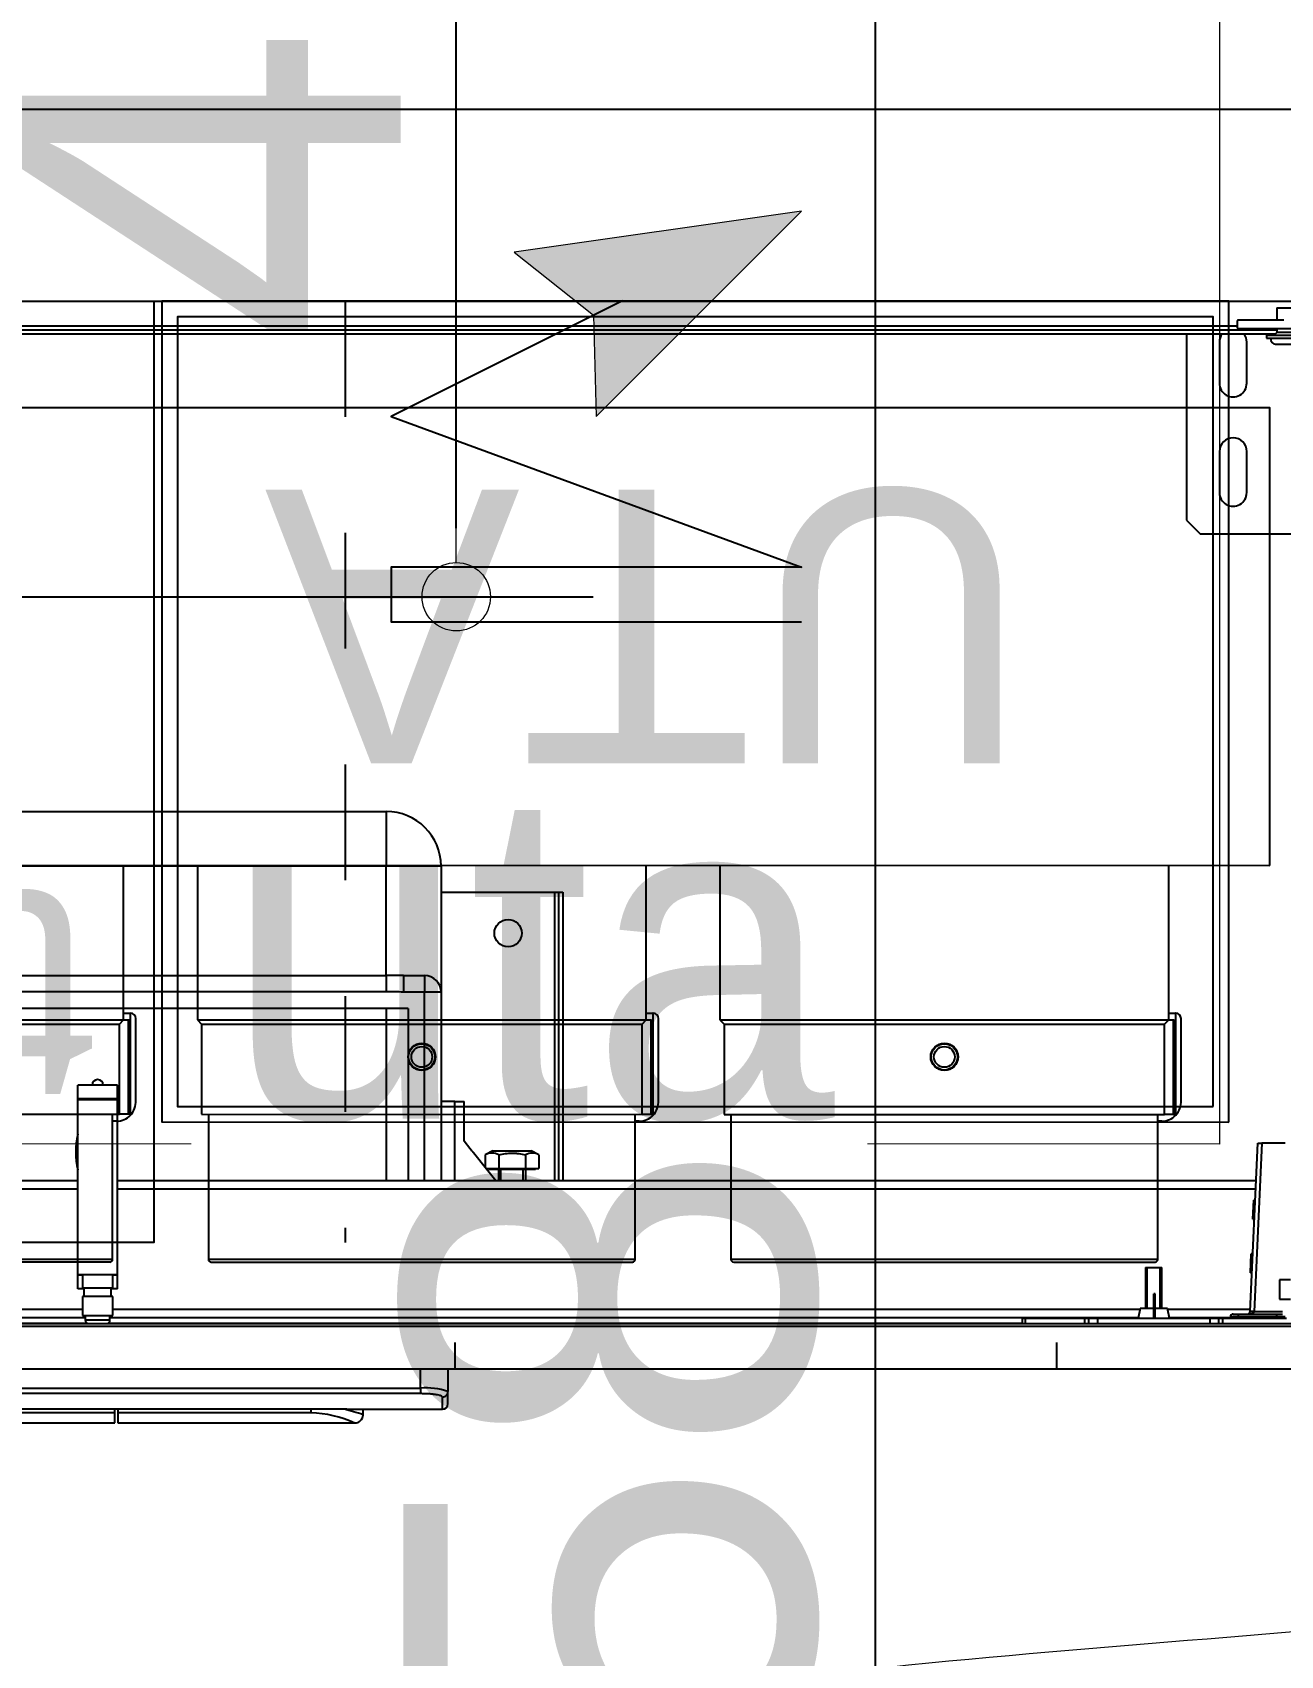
# Model space of a CAD drawing. Header units: millimetres. Extents: x 454430 to 532383, y -370512 to -310890.
# Drawn here: x 491511 to 491967, y -342998 to -342405 of the extents above; entities that cross this region are included whole.
import ezdxf
from ezdxf import colors
from ezdxf.entities.mleader import LeaderData, LeaderLine
from ezdxf.math import Vec2, Vec3

# ---------------------------------------------------------------- set-up
doc = ezdxf.new("R2010")
doc.units = ezdxf.units.MM
for name, pattern in [('prlm_ef', [0.165, 0.1, -0.065]), ('prlm_gaz', [36, 24, -3, 0, -3, 0, -3, 0, -3]), ('prlm_vmc', [0.282222, 0.141111, -0.141111])]:
    doc.linetypes.add(name, pattern=pattern)
for name, color, linetype, lineweight in [('_GAZELEC-BOITE INCORPO', 36, 'Continuous', 18), ('_GAZELEC-RESERVATION', 1, 'Continuous', 18), ('_GAZELEC-RESERVATION 2', 132, 'Continuous', 18)]:
    doc.layers.add(name, color=color, linetype=linetype, lineweight=lineweight)
for name, color, linetype in [('_GAZELEC-EAU CHAUDE', 1, 'Continuous'), ('prlm-CHAUFF', 30, 'Continuous'), ('prlm-EAU-EF', 161, 'Continuous'), ('prlm-ELEC-CFO', 201, 'Continuous'), ('prlm-GAZ', 20, 'Continuous'), ('prlm-GT', 242, 'Continuous'), ('prlm-MOD', 64, 'Continuous')]:
    doc.layers.add(name, color=color, linetype=linetype)
doc.layers.add('prlm-xpoly', color=7, linetype='Continuous', plot=False)
doc.styles.add('Arial', font='arial.ttf')
doc.styles.add('prlm-chauff', font='trebucbi.ttf', dxfattribs={"height": 18})
doc.styles.add('prlm-elec-cfo', font='comic.ttf', dxfattribs={"height": 12})
doc.styles.get("Standard").update_dxf_attribs({"font": 'arial.ttf'})
doc.dimstyles.new('200', dxfattribs={"dimtxt": 150, "dimasz": 25, "dimexe": 50, "dimexo": 50, "dimgap": 20, "dimtad": 1, "dimdec": 0, "dimlfac": 0.1, "dimdsep": 46, "dimtxsty": 'Arial', "dimblk1": 'DOTBLANK', "dimblk2": 'DOTBLANK', "dimsah": 1, "dimcen": 25, "dimclrd": 5, "dimclre": 5, "dimadec": 0, "dimazin": 0, "dimtfac": 1, "dimtdec": 0, "dimtmove": 0, "dimatfit": 3, "dimldrblk": 'DOTBLANK', "dimfxl": 50, "dimtolj": 1, "dimtzin": 0, "dimarcsym": 0})

# ---------------------------------------------------------------- blocks, each defined once
blk = doc.blocks.new('xi.uta')
at = {"layer": 'prlm-ELEC-CFO', "lineweight": 5}
blk.add_hatch(color=0, dxfattribs=at).paths.add_polyline_path([(-3, 6), (-0.103, 3.699), (0, 0), (7.5, 7.5)])
at = {"layer": 'prlm-ELEC-CFO', "color": 0, "lineweight": 5, "flags": 128}
blk.add_lwpolyline([(-3, 6), (-0.103, 3.699), (0, 0), (7.5, 7.5)], close=True, dxfattribs=at)
at = {"layer": 'prlm-ELEC-CFO', "color": 0}
blk.add_lwpolyline([(0.955, 4.227), (-7.5, 0), (7.5, -5.5), (-7.5, -5.5), (-7.5, -7.5), (7.5, -7.5)], dxfattribs=at)
blk = doc.blocks.new('C 90.MTI900_Alu_390')
at = {"layer": 'prlm-MOD', "color": 1, "linetype": 'Continuous'}
for p, q in [((-4.225, 0), (4.225, 0)), ((4.105, -0.025), (4.165, -0.025)), ((4.105, -0.025), (4.105, -0.07)), ((-4.105, -0.105), (4.105, -0.105)), ((-3.96, -0.09), (3.96, -0.09)), ((3.96, -0.073), (3.96, -0.097)), ((4.13, -0.07), (3.963, -0.07)), ((3.963, -0.1), (4.229, -0.1)), ((4.105, -0.115), (4.095, -0.125)), ((4.105, -0.1), (4.105, -0.115)), ((4.165, -0.115), (4.105, -0.115)), ((-4.1, -0.12), (4.1, -0.12)), ((3.775, -0.12), (3.775, -0.8)), ((3.895, -0.15), (3.895, -0.3)), ((3.995, -0.3), (3.995, -0.15)), ((4.067, -0.12), (4.067, -0.125)), ((4.067, -0.125), (4.203, -0.125)), ((4.067, -0.125), (4.067, -0.135)), ((4.067, -0.135), (4.203, -0.135)), ((4.1025, -0.158), (4.1675, -0.158)), ((3.895, -0.55), (3.895, -0.7)), ((3.995, -0.7), (3.995, -0.55)), ((3.775, -0.8), (3.825, -0.85)), ((3.825, -0.85), (4.305, -0.85)), ((-0.85, -1.865), (0.85, -1.865)), ((0.85, -1.865), (0.85, -2.065)), ((0.85, -2.065), (-0.85, -2.065)), ((0.85, -2.465), (0.85, -2.065)), ((1.05, -2.065), (0.85, -2.065)), ((1.05, -2.065), (1.05, -2.525)), ((1.05, -2.16), (1.465, -2.16)), ((1.465, -2.16), (1.48, -2.16)), ((1.465, -2.16), (1.465, -3.215)), ((1.48, -2.16), (1.48, -3.215)), ((1.48, -2.16), (1.495, -2.16)), ((1.495, -2.16), (1.495, -3.215)), ((-0.85, -2.465), (0.85, -2.465)), ((0.9124, -2.465), (0.85, -2.465)), ((0.85, -2.465), (0.85, -2.5242)), ((0.9124, -2.465), (0.99, -2.465)), ((0.9124, -2.465), (0.9124, -2.525)), ((0.99, -2.465), (0.99, -2.525)), ((0.85, -2.5242), (-0.85, -2.5242)), ((0.99, -2.525), (0.9124, -2.525)), ((0.99, -3.215), (0.99, -2.525)), ((1.05, -2.525), (0.99, -2.525)), ((1.05, -2.525), (1.05, -3.215)), ((0.93, -2.585), (-0.93, -2.585)), ((0.85, -2.585), (0.85, -3.215)), ((0.93, -2.585), (0.93, -3.215)), ((-0.2775, -2.915), (-0.2775, -2.865)), ((-0.1325, -2.865), (-0.2775, -2.865)), ((-0.1325, -2.915), (-0.1325, -2.865)), ((-0.1325, -2.915), (-0.2775, -2.915)), ((-0.2775, -2.9175), (-0.2775, -2.915)), ((-0.2775, -2.9175), (-0.1325, -2.9175)), ((-0.2775, -3.5575), (-0.2775, -2.9175)), ((-0.1325, -2.9175), (-0.1325, -2.915)), ((-0.1325, -3.5575), (-0.1325, -2.9175)), ((1.1, -2.925), (1.05, -2.925)), ((1.1, -3.215), (1.1, -2.925)), ((1.1, -2.925), (1.1342, -2.925)), ((1.1342, -3.0705), (1.1342, -2.925)), ((1.2504, -3.215), (1.1342, -3.0705)), ((4.0071, -3.6913), (4.035, -3.077)), ((4.05, -3.077), (4.0221, -3.692)), ((4.035, -3.077), (4.05, -3.077)), ((4.1351, -3.077), (4.05, -3.077)), ((1.24, -3.106), (1.2119, -3.1204)), ((1.2119, -3.1204), (1.2119, -3.1671)), ((1.24, -3.106), (1.38, -3.106)), ((1.2609, -3.1204), (1.2609, -3.17)), ((1.3591, -3.1204), (1.3591, -3.17)), ((1.4081, -3.1204), (1.38, -3.106)), ((1.4081, -3.1204), (1.4081, -3.17)), ((1.2142, -3.17), (1.2364, -3.17)), ((1.225, -3.17), (1.225, -3.172)), ((1.225, -3.172), (1.395, -3.172)), ((1.2364, -3.17), (1.2609, -3.17)), ((1.26, -3.172), (1.26, -3.215)), ((1.2609, -3.17), (1.31, -3.17)), ((1.2692, -3.215), (1.2692, -3.172)), ((1.31, -3.17), (1.3591, -3.17)), ((1.3508, -3.215), (1.3508, -3.172)), ((1.3591, -3.17), (1.3836, -3.17)), ((1.36, -3.215), (1.36, -3.172)), ((1.3836, -3.17), (1.4081, -3.17)), ((1.395, -3.172), (1.395, -3.17)), ((-0.2775, -3.215), (-4.0287, -3.215)), ((-0.2775, -3.245), (-4.0274, -3.245)), ((4.0287, -3.215), (-0.1325, -3.215)), ((4.0274, -3.245), (-0.1325, -3.245)), ((4.0173, -3.3556), (4.0205, -3.2854)), ((4.0255, -3.2857), (4.0205, -3.2854)), ((4.0173, -3.3556), (4.0223, -3.3558)), ((4.0084, -3.5518), (4.0116, -3.4816)), ((4.0166, -3.4819), (4.0116, -3.4816)), ((-0.2775, -3.5575), (-0.1325, -3.5575)), ((-0.2775, -3.56), (-0.2775, -3.5575)), ((-0.26, -3.5575), (-0.26, -3.6075)), ((-0.15, -3.6075), (-0.15, -3.5575)), ((-0.1325, -3.56), (-0.1325, -3.5575)), ((3.625, -3.532), (3.685, -3.532)), ((3.625, -3.532), (3.625, -3.682)), ((3.6311, -3.682), (3.6311, -3.532)), ((3.6789, -3.682), (3.6789, -3.532)), ((3.685, -3.682), (3.685, -3.532)), ((4.0084, -3.5518), (4.0134, -3.552)), ((-0.2775, -3.61), (-0.2775, -3.56)), ((-0.26, -3.56), (-0.2775, -3.56)), ((-0.255, -3.61), (-0.2775, -3.61)), ((-0.15, -3.6075), (-0.26, -3.6075)), ((-0.255, -3.6075), (-0.255, -3.6375)), ((-0.155, -3.6375), (-0.155, -3.6075)), ((-0.1325, -3.61), (-0.155, -3.61)), ((-0.1325, -3.56), (-0.15, -3.56)), ((-0.1325, -3.61), (-0.1325, -3.56)), ((4.115, -3.577), (4.115, -3.647)), ((4.155, -3.577), (4.115, -3.577)), ((-0.15, -3.6375), (-0.26, -3.6375)), ((-0.26, -3.6375), (-0.26, -3.7075)), ((-0.15, -3.7075), (-0.15, -3.6375)), ((3.655, -3.6411), (3.655, -3.6275)), ((3.66, -3.6275), (3.655, -3.6275)), ((3.655, -3.717), (3.655, -3.6411)), ((3.66, -3.6411), (3.655, -3.6411)), ((3.66, -3.6411), (3.66, -3.6275)), ((3.66, -3.717), (3.66, -3.6411)), ((4.115, -3.647), (4.155, -3.647)), ((-0.26, -3.685), (-3.6034, -3.685)), ((-3.5974, -3.715), (-0.25, -3.715)), ((-3.175, -3.735), (-0.2433, -3.735)), ((-0.26, -3.7075), (-0.15, -3.7075)), ((-0.25, -3.7075), (-0.25, -3.7225)), ((-0.25, -3.7225), (-0.16, -3.7225)), ((-0.1667, -3.735), (3.175, -3.735)), ((-0.16, -3.7225), (-0.16, -3.7075)), ((-0.16, -3.715), (3.5984, -3.715)), ((3.6044, -3.685), (-0.15, -3.685)), ((3.175, -3.717), (3.185, -3.717)), ((3.175, -3.737), (3.175, -3.717)), ((3.185, -3.717), (3.4033, -3.717)), ((3.185, -3.717), (3.185, -3.737)), ((3.4033, -3.737), (3.4033, -3.717)), ((3.4033, -3.717), (3.4168, -3.717)), ((3.4168, -3.717), (3.45, -3.717)), ((3.4168, -3.717), (3.4168, -3.737)), ((3.45, -3.717), (3.86, -3.717)), ((3.45, -3.717), (3.45, -3.737)), ((3.605, -3.682), (3.598, -3.717)), ((3.655, -3.682), (3.605, -3.682)), ((3.705, -3.682), (3.66, -3.682)), ((3.712, -3.717), (3.705, -3.682)), ((4.0074, -3.685), (3.7056, -3.685)), ((3.7116, -3.715), (3.935, -3.715)), ((3.86, -3.717), (3.8932, -3.717)), ((3.86, -3.717), (3.86, -3.737)), ((3.8932, -3.717), (3.9067, -3.717)), ((3.8932, -3.737), (3.8932, -3.717)), ((3.9067, -3.717), (4.14, -3.717)), ((3.9067, -3.717), (3.9067, -3.737)), ((3.935, -3.717), (3.935, -3.712)), ((3.965, -3.712), (3.935, -3.712)), ((3.945, -3.702), (3.965, -3.702)), ((3.965, -3.702), (4.105, -3.702)), ((3.965, -3.712), (3.965, -3.702)), ((3.965, -3.712), (3.965, -3.717)), ((4.105, -3.712), (3.965, -3.712)), ((4.007, -3.6925), (4.0071, -3.6913)), ((4.0071, -3.6913), (4.0221, -3.692)), ((4.0221, -3.692), (4.022, -3.6925)), ((4.0221, -3.692), (4.125, -3.692)), ((4.105, -3.702), (4.125, -3.702)), ((4.105, -3.712), (4.105, -3.702)), ((4.105, -3.717), (4.105, -3.712)), ((4.135, -3.712), (4.105, -3.712)), ((-4.375, -3.737), (4.375, -3.737)), ((4.375, -3.747), (-4.375, -3.747)), ((-4.375, -3.902), (4.375, -3.902)), ((0.975, -3.973), (0.975, -3.902)), ((1.075, -3.902), (1.075, -3.9853)), ((-0.975, -3.973), (0.975, -3.973)), ((0.975, -3.973), (0.975, -3.9928)), ((0.975, -3.9928), (-0.975, -3.9928)), ((1.055, -4.05), (1.055, -4.0051)), ((1.075, -4.03), (1.075, -3.9853)), ((0.576, -4.0497), (-0.576, -4.0497)), ((-0.1416, -4.0634), (-0.574, -4.0634)), ((-0.1416, -4.0634), (-0.1416, -4.0497)), ((-0.1416, -4.1), (-0.1416, -4.0634)), ((-0.1307, -4.0497), (-0.1307, -4.0634)), ((0.574, -4.0634), (-0.1307, -4.0634)), ((-0.1307, -4.0634), (-0.1307, -4.1)), ((0.574, -4.0497), (0.574, -4.0634)), ((0.7037, -4.05), (1.055, -4.05)), ((0.765, -4.07), (0.765, -4.05)), ((-0.735, -4.1), (-0.1416, -4.1)), ((-0.1307, -4.1), (0.735, -4.1)), ((0.735, -4.1), (0.735, -4.1))]:
    blk.add_line(p, q, dxfattribs=at)
at = {"layer": 'prlm-MOD', "color": 1, "ltscale": 50}
for points in [[(1.1, -3.8058), (1.1, -3.902)], [(3.3, -3.8058), (3.3, -3.902)]]:
    blk.add_lwpolyline(points, dxfattribs=at)
at = {"layer": 'prlm-MOD', "color": 1, "linetype": 'Continuous'}
blk.add_circle((1.295, -2.31), 0.05, dxfattribs=at)
for centre, radius, start, end in [((3.963, -0.073), 0.003, 90, 180), ((3.963, -0.097), 0.003, 180, 270), ((3.945, -0.15), 0.05, 143.1301, 180), ((3.945, -0.15), 0.05, 0, 36.8699), ((4.1025, -0.138), 0.02, 171.37307, 270), ((4.1025, -0.133), 0.02, 185.73917, 187.18076), ((3.945, -0.3), 0.05, 180, 0), ((3.945, -0.55), 0.05, 0, 180), ((3.945, -0.7), 0.05, 180, 0), ((0.85, -2.065), 0.2, 0, 90), ((0.99, -2.525), 0.06, 0, 90), ((-0.205, -2.865), 0.02, 0, 180), ((0, -3.11), 0.285, 166.82645, 193.17355), ((1.2364, -3.1624), 0.0487, 59.74223, 120.25777), ((1.3836, -3.1624), 0.0487, 59.74223, 120.25777), ((-0.235, -3.7225), 0.015, 180, 255.16489), ((-0.175, -3.7225), 0.015, 284.83511, 0), ((3.945, -3.712), 0.01, 90, 180), ((3.997, -3.692), 0.01, 270, 357.39744), ((0.9987, -4.1937), 0.2219, 69.89148, 96.1295), ((1.055, -4.03), 0.02, 270, 0), ((0.5685, -4.4598), 0.3964, 65.16337, 89.20304), ((0.5693, -4.6145), 0.5786, 70.22595, 77.40425), ((0.735, -4.07), 0.03, 270, 0)]:
    blk.add_arc(centre, radius, start, end, dxfattribs=at)
for centre, major_axis, ratio, start_param, end_param in [((3.997, -3.692), (-0.025, 0), 0.4, 1.570796, 3.096169), ((4.022, -3.6931), (-0.015, 0.0007), 0.045361, -1.568734, 0), ((1.055, -3.9853), (-0.02, 0), 0.989815, 1.570796, 3.141593)]:
    blk.add_ellipse(centre, major_axis=major_axis, ratio=ratio, start_param=start_param, end_param=end_param, dxfattribs=at)
for points, knots in [([(0.9124, -2.525), (0.902, -2.525), (0.8916, -2.5247), (0.8708, -2.5243), (0.8604, -2.5242), (0.85, -2.5242)], [0, 0, 0, 0, 0.5, 0.5, 1, 1, 1, 1]), ([(1.2609, -3.1204), (1.269, -3.1183), (1.2772, -3.1166), (1.2935, -3.1143), (1.3017, -3.1137), (1.3141, -3.1137), (1.3182, -3.1138), (1.3265, -3.1144), (1.3306, -3.1149), (1.343, -3.1166), (1.3511, -3.1183), (1.3591, -3.1204)], [0, 0, 0, 0, 0.25, 0.25, 0.5, 0.5, 0.625, 0.625, 0.75, 0.75, 1, 1, 1, 1]), ([(1.055, -4.0051), (1.055, -4.0043), (1.0545, -4.0036), (1.053, -4.0024), (1.0523, -4.002), (1.0508, -4.0013), (1.0491, -4.0006), (1.0469, -3.9998), (1.0444, -3.9991), (1.0431, -3.9988), (1.0387, -3.9978), (1.0354, -3.9971), (1.0299, -3.9963), (1.028, -3.996), (1.0239, -3.9955), (1.0218, -3.9952), (1.0153, -3.9945), (1.0107, -3.9941), (1.0034, -3.9936), (1.0009, -3.9935), (0.9958, -3.9932), (0.9933, -3.9931), (0.9856, -3.9929), (0.9803, -3.9928), (0.975, -3.9928)], [0, 0, 0, 0, 0.125, 0.125, 0.1875, 0.1875, 0.25, 0.3125, 0.3125, 0.375, 0.375, 0.5, 0.5, 0.5625, 0.5625, 0.625, 0.625, 0.75, 0.75, 0.8125, 0.8125, 0.875, 0.875, 1, 1, 1, 1]), ([(0.7055, -4.05), (0.6995, -4.05), (0.6933, -4.05), (0.6813, -4.05), (0.6756, -4.0499), (0.6642, -4.0499), (0.6524, -4.0499), (0.6402, -4.0498), (0.6278, -4.0498), (0.6214, -4.0498), (0.6021, -4.0497), (0.5891, -4.0497), (0.576, -4.0497)], [0.5494968, 0.5494968, 0.5494968, 0.5494968, 0.625, 0.625, 0.6875, 0.6875, 0.75, 0.8125, 0.8125, 0.875, 0.875, 1, 1, 1, 1])]:
    blk.add_open_spline(points, degree=3, knots=knots, dxfattribs=at)
blk = doc.blocks.new('xi.uta-yzen-g')
at = {"layer": 'prlm-CHAUFF', "ltscale": 50}
for p, q in [((-36.4, 35.02), (-20.8, 35.02)), ((-36.4, 35.02), (-36.4, 29.72)), ((-20.9, 35.12), (-36.3, 35.12)), ((-20.8, 29.72), (-20.8, 35.02)), ((-17.3, 35.02), (-1.7, 35.02)), ((-17.3, 35.02), (-17.3, 29.72)), ((-1.8, 35.12), (-17.2, 35.12)), ((-1.7, 29.72), (-1.7, 35.02)), ((1.8, 35.02), (17.4, 35.02)), ((1.8, 35.02), (1.8, 29.72)), ((1.9, 35.12), (17.3, 35.12)), ((-37.056, 29.72), (-36.65, 29.72)), ((-37.056, 29.72), (-37.056, 26.02)), ((-37, 29.72), (-37, 26.27)), ((-36.98, 29.72), (-36.98, 26.27)), ((-20.55, 29.72), (-36.65, 29.72)), ((-36.65, 29.72), (-36.65, 26.42)), ((-36.55, 29.97), (-36.4, 29.97)), ((-20.55, 26.42), (-20.55, 29.72)), ((-17.956, 29.72), (-17.55, 29.72)), ((-17.956, 29.72), (-17.956, 26.02)), ((-17.9, 29.72), (-17.9, 26.27)), ((-17.88, 29.72), (-17.88, 26.27)), ((-1.45, 29.72), (-17.55, 29.72)), ((-17.55, 29.72), (-17.55, 26.42)), ((-17.45, 29.97), (-17.3, 29.97)), ((-1.45, 26.42), (-1.45, 29.72)), ((1.144, 29.72), (1.55, 29.72)), ((1.144, 29.72), (1.144, 26.02)), ((1.2, 29.72), (1.2, 26.27)), ((1.22, 29.72), (1.22, 26.27)), ((17.65, 29.72), (1.55, 29.72)), ((1.55, 29.72), (1.55, 26.42)), ((1.65, 29.97), (1.8, 29.97)), ((-37.25, 29.216), (-37.25, 26.22)), ((-18.15, 29.216), (-18.15, 26.22)), ((0.95, 29.216), (0.95, 26.22)), ((-37, 28.42), (-36.98, 28.42)), ((-36.98, 28.07), (-37, 28.07)), ((-17.9, 28.42), (-17.88, 28.42)), ((-17.88, 28.07), (-17.9, 28.07)), ((1.2, 28.42), (1.22, 28.42)), ((1.22, 28.07), (1.2, 28.07)), ((-37, 27.693), (-36.98, 27.693)), ((-36.98, 27.343), (-37, 27.343)), ((-37, 27.293), (-36.98, 27.293)), ((-17.9, 27.693), (-17.88, 27.693)), ((-17.88, 27.343), (-17.9, 27.343)), ((-17.9, 27.293), (-17.88, 27.293)), ((1.2, 27.693), (1.22, 27.693)), ((1.22, 27.343), (1.2, 27.343)), ((1.2, 27.293), (1.22, 27.293)), ((-36.98, 27.193), (-37, 27.193)), ((-17.88, 27.193), (-17.9, 27.193)), ((1.22, 27.193), (1.2, 27.193)), ((-36.98, 26.27), (-37, 26.27)), ((-36.8, 26.27), (-36.98, 26.27)), ((-36.65, 26.42), (-36.8, 26.27)), ((-20.4, 26.27), (-36.8, 26.27)), ((-36.8, 26.27), (-36.8, 20.62)), ((-20.55, 26.42), (-36.65, 26.42)), ((-20.4, 26.27), (-20.55, 26.42)), ((-20.4, 20.62), (-20.4, 26.27)), ((-17.88, 26.27), (-17.9, 26.27)), ((-17.7, 26.27), (-17.88, 26.27)), ((-17.55, 26.42), (-17.7, 26.27)), ((-1.3, 26.27), (-17.7, 26.27)), ((-17.7, 26.27), (-17.7, 20.62)), ((-1.45, 26.42), (-17.55, 26.42)), ((-1.3, 26.27), (-1.45, 26.42)), ((-1.3, 20.62), (-1.3, 26.27)), ((1.22, 26.27), (1.2, 26.27)), ((1.4, 26.27), (1.22, 26.27)), ((1.55, 26.42), (1.4, 26.27)), ((17.8, 26.27), (1.4, 26.27)), ((1.4, 26.27), (1.4, 20.62)), ((17.65, 26.42), (1.55, 26.42)), ((-36.8, 26.02), (-37.05, 26.02)), ((-17.7, 26.02), (-17.95, 26.02)), ((1.4, 26.02), (1.15, 26.02))]:
    blk.add_line(p, q, dxfattribs=at)
for points in [[(-39, 30), (-39, 0), (0, 0), (0, 30)], [(-38.429, 29.429), (-38.429, 0.571), (-0.571, 0.571), (-0.571, 29.429)], [(-40.5, 20.62), (-40.5, 3.9), (40.5, 3.9), (40.5, 20.62)]]:
    blk.add_lwpolyline(points, close=True, dxfattribs=at)
for centre, radius in [((-28.6, 27.62), 0.5), ((-28.6, 27.62), 0.48), ((-28.6, 27.62), 0.38), ((-9.5, 27.62), 0.5), ((-9.5, 27.62), 0.48), ((-9.5, 27.62), 0.38)]:
    blk.add_circle(centre, radius, dxfattribs=at)
for centre, radius, start, end in [((-36.3, 35.02), 0.1, 90, 180), ((-20.9, 35.02), 0.1, 0, 90), ((-17.2, 35.02), 0.1, 90, 180), ((-1.8, 35.02), 0.1, 0, 90), ((1.9, 35.02), 0.1, 90, 180), ((-36.475, 29.24), 0.776, 138.52479, 181.76751), ((-36.55, 29.27), 0.7, 90, 136.27309), ((-17.375, 29.24), 0.776, 138.52479, 181.76751), ((-17.45, 29.27), 0.7, 90, 136.27309), ((1.725, 29.24), 0.776, 138.52479, 181.76751), ((1.65, 29.27), 0.7, 90, 136.27309), ((-37.05, 26.22), 0.2, 180, 268.32391), ((-17.95, 26.22), 0.2, 180, 268.32391), ((1.15, 26.22), 0.2, 180, 268.32391), ((-37.05, 26.22), 0.2, 268.32391, 270), ((-17.95, 26.22), 0.2, 268.32391, 270), ((1.15, 26.22), 0.2, 268.32391, 270)]:
    blk.add_arc(centre, radius, start, end, dxfattribs=at)
for centre, major_axis, ratio, start_param, end_param in [((-36.55, 28.959), (-0.45, 0), 0.974723, 5.983927, 6.283185), ((-17.45, 28.959), (-0.45, 0), 0.974723, 5.983927, 6.283185), ((1.65, 28.959), (-0.45, 0), 0.974723, 5.983927, 6.283185), ((-36.55, 28.603), (-0.45, 0), 0.974723, 5.983927, 6.283185), ((-35.75, 28.603), (-1.25, 0), 0.146694, 0, 0.179125), ((-17.45, 28.603), (-0.45, 0), 0.974723, 5.983927, 6.283185), ((-16.65, 28.603), (-1.25, 0), 0.146694, 0, 0.179125), ((1.65, 28.603), (-0.45, 0), 0.974723, 5.983927, 6.283185), ((2.45, 28.603), (-1.25, 0), 0.146694, 0, 0.179125)]:
    blk.add_ellipse(centre, major_axis=major_axis, ratio=ratio, start_param=start_param, end_param=end_param, dxfattribs=at)
for points in [[(-36.982, 29.391), (-36.986, 29.379), (-36.989, 29.366), (-36.997, 29.324), (-37, 29.294), (-37, 29.265)], [(-17.882, 29.391), (-17.886, 29.379), (-17.889, 29.366), (-17.897, 29.324), (-17.9, 29.294), (-17.9, 29.265)], [(1.218, 29.391), (1.214, 29.379), (1.211, 29.366), (1.203, 29.324), (1.2, 29.294), (1.2, 29.265)]]:
    blk.add_open_spline(points, degree=3, knots=[0.8185803, 0.8185803, 0.8185803, 0.8185803, 0.875, 0.875, 1, 1, 1, 1], dxfattribs=at)
at = {"layer": 'prlm-CHAUFF', "ltscale": 50, "insert": (-31.697, 16.894), "char_height": 10, "width": 139.79252, "attachment_point": 1}
blk.add_mtext('UTA', dxfattribs=at)
blk = doc.blocks.new('xi.thema+')
at = {"layer": 'prlm-CHAUFF', "color": 7, "linetype": 'prlm_vmc', "ltscale": 30}
blk.add_lwpolyline([(-27.9, 0), (-27.9, 34.4)], dxfattribs=at)
at = {"layer": 'prlm-CHAUFF', "color": 0}
blk.add_lwpolyline([(-20.9, 0), (-20.9, 34.4), (20.9, 34.4), (20.9, 0)], close=True, dxfattribs=at)
at = {"layer": 'prlm-CHAUFF', "color": 0, "insert": (0, 25.539), "char_height": 8, "width": 7.19706, "attachment_point": 5, "style": 'prlm-chauff'}
blk.add_mtext('thema+', dxfattribs=at)
blk = doc.blocks.new('_DOTBLANK')
at = {"color": 0, "linetype": 'ByBlock'}
blk.add_line((-0.5, 0), (-1, 0), dxfattribs=at)
blk.add_circle((0, 0), 0.5, dxfattribs=at)
blk = doc.blocks.new('*D244')
at = {"layer": '_GAZELEC-BOITE INCORPO', "color": 5, "lineweight": -2, "transparency": 16777216}
for p, q in [((490678.87, -342192.34), (491869.27, -342192.34)), ((491819.27, -343750.31), (491819.27, -342217.34)), ((490679.37, -343775.31), (491869.27, -343775.31))]:
    blk.add_line(p, q, dxfattribs=at)
at = {"layer": '_GAZELEC-BOITE INCORPO', "color": 5, "lineweight": -2, "transparency": 16777216, "xscale": 25, "yscale": 25, "zscale": 25}
for p, rotation in [((491819.27, -342192.34), 90), ((491819.27, -343775.31), 270)]:
    blk.add_blockref('_DOTBLANK', p, dxfattribs=dict(at, rotation=rotation))
at = {"layer": '_GAZELEC-BOITE INCORPO', "color": 0, "transparency": 16777216, "insert": (491722.69, -342983.82), "char_height": 150, "attachment_point": 5, "rotation": 90, "style": 'Arial'}
blk.add_mtext('\\A1;158', dxfattribs=at)
blk = doc.blocks.new('*D247')
at = {"layer": '_GAZELEC-BOITE INCORPO', "color": 5, "lineweight": -2, "transparency": 16777216}
for p, q in [((491420.45, -342192.11), (491716.04, -342192.11)), ((491666.04, -342586.18), (491666.04, -342217.11)), ((491420.59, -342611.18), (491716.04, -342611.18))]:
    blk.add_line(p, q, dxfattribs=at)
at = {"layer": '_GAZELEC-BOITE INCORPO', "color": 5, "lineweight": -2, "transparency": 16777216, "xscale": 25, "yscale": 25, "zscale": 25}
for p, rotation in [((491666.04, -342192.11), 90), ((491666.04, -342611.18), 270)]:
    blk.add_blockref('_DOTBLANK', p, dxfattribs=dict(at, rotation=rotation))
at = {"layer": '_GAZELEC-BOITE INCORPO', "color": 0, "transparency": 16777216, "insert": (491570.74, -342401.64), "char_height": 150, "attachment_point": 5, "rotation": 90, "style": 'Arial'}
blk.add_mtext('\\A1;42', dxfattribs=at)
blk = doc.blocks.new('*D250')
at = {"layer": '_GAZELEC-BOITE INCORPO', "color": 5, "lineweight": -2, "transparency": 16777216}
for p, q in [((490532.01, -342346.73), (490532.01, -343574.12)), ((492076.98, -342346.73), (492076.98, -343574.12)), ((492051.98, -343524.12), (490557.01, -343524.12))]:
    blk.add_line(p, q, dxfattribs=at)
at = {"layer": '_GAZELEC-BOITE INCORPO', "color": 5, "lineweight": -2, "transparency": 16777216, "xscale": 25, "yscale": 25, "zscale": 25, "rotation": 180}
blk.add_blockref('_DOTBLANK', (490532.01, -343524.12), dxfattribs=at)
at = {"layer": '_GAZELEC-BOITE INCORPO', "color": 5, "lineweight": -2, "transparency": 16777216, "xscale": 25, "yscale": 25, "zscale": 25}
blk.add_blockref('_DOTBLANK', (492076.98, -343524.12), dxfattribs=at)
at = {"layer": '_GAZELEC-BOITE INCORPO', "color": 0, "transparency": 16777216, "insert": (491304.5, -343427.54), "char_height": 150, "attachment_point": 5, "style": 'Arial'}
blk.add_mtext('\\A1;154', dxfattribs=at)

msp = doc.modelspace()

# ---------------------------------------------------------------- linework, layer by layer
at = {"layer": 'prlm-ELEC-CFO', "lineweight": 13}
msp.add_spline([(492495.63, -342817.94), (492236.48, -342943.91), (491786.92, -343006.64), (491158.11, -343348.33), (491019.21, -343663.37), (490684.39, -343708.27)], degree=3, dxfattribs=at)
at = {"layer": 'prlm-xpoly', "lineweight": 0}
msp.add_lwpolyline([(492229.05, -345061.16), (492229.05, -344308.45), (492603.02, -344308.62), (492603.02, -342192.95), (491944.99, -342193.04), (491944.95, -342811.23), (490529.51, -342811.16), (490529.19, -345061.1)], close=True, dxfattribs=at)

# ---------------------------------------------------------------- block references
at = {"layer": 'prlm-ELEC-CFO', "xscale": 10, "yscale": 10, "zscale": 10}
msp.add_blockref('xi.uta', (491717.18, -342545.33), dxfattribs=at)

# ---------------------------------------------------------------- dimensions: what is measured, and where the dimension line sits
at = {"layer": '_GAZELEC-BOITE INCORPO'}
dim = msp.add_linear_dim(base=(491666.04, -342192.11), p1=(491370.59, -342611.18), p2=(491370.45, -342192.11), angle=90, dimstyle='200', dxfattribs=at)
dim.commit()
dim.dimension.update_dxf_attribs({"geometry": '*D247', "text_midpoint": (491570.74, -342401.64)})

# ---------------------------------------------------------------- next in the draw order: texts
at = {"layer": 'prlm-ELEC-CFO', "lineweight": 20, "insert": (491692.76, -342742.73), "char_height": 120, "attachment_point": 5, "line_spacing_factor": 0.8, "style": 'prlm-elec-cfo', "bg_fill": 3, "box_fill_scale": 1.1, "bg_fill_color": 256, "bg_fill_transparency": 0}
msp.add_mtext('uta', dxfattribs=at)

# ---------------------------------------------------------------- next in the draw order: linework, layer by layer
at = {"layer": '_GAZELEC-EAU CHAUDE', "linetype": 'prlm_ef'}
for points, knots in [([(491259.57, -342631.59), (491257.99, -342676.88), (491256.42, -342721.91), (491255.01, -342811.16), (491255.16, -342855.37), (491258.84, -342942.64), (491262.36, -342985.7), (491270.48, -343043.12), (491272.93, -343058.1), (491277.99, -343085.1), (491280.49, -343097.14), (491285.99, -343121.1), (491288.99, -343133.05), (491298.74, -343168.76), (491306.22, -343192.41), (491332.01, -343264.26), (491353.34, -343311.8), (491402.83, -343404.31), (491431, -343449.28), (491493.01, -343535.83), (491526.87, -343577.42), (491599.09, -343656.4), (491637.46, -343693.8), (491694.25, -343743.32), (491711.3, -343757.5), (491745.9, -343784.93), (491763.46, -343798.2), (491816.87, -343836.67), (491853.46, -343860.57), (491951.31, -343918.68), (492014.01, -343950.31), (492143.32, -344006.12), (492209.95, -344030.31), (492346.34, -344072.21), (492416.11, -344089.92), (492557.95, -344119.87), (492630.03, -344132.11), (492811.1, -344156.96), (492920.99, -344166.87), (493080.92, -344176.49), (493130.79, -344178.82), (493213.24, -344181.82), (493245.87, -344182.79), (493302.62, -344184.17), (493326.77, -344184.67), (493374.98, -344185.48), (493399.03, -344185.8), (493471.07, -344186.55), (493518.93, -344186.74), (493662.06, -344186.64), (493756.91, -344185.68), (494005.06, -344182.49), (494157.77, -344179.82), (494353.87, -344179.03), (494397.28, -344179.02), (494527.57, -344179.69), (494614.5, -344181.05), (494725.01, -344184.59), (494748.36, -344185.45), (494795.05, -344187.32), (494818.39, -344188.34), (494888.42, -344191.6), (494935.11, -344194.02), (495075.15, -344201.6), (495168.51, -344207.04), (495355.13, -344216.16), (495448.4, -344219.84), (495634.79, -344222.94), (495727.91, -344222.36), (495913.97, -344214.45), (496006.9, -344207.13), (496130.95, -344191.19), (496162.17, -344186.65), (496224.59, -344176.46), (496255.79, -344170.79), (496349.23, -344152.1), (496411.3, -344137.36), (496572.38, -344092.61), (496670.38, -344058.79), (496859.88, -343978.41), (496951.36, -343931.86), (497109.45, -343834.86), (497177.6, -343786.53), (497276.27, -343704.85), (497309.75, -343674.76), (497363.68, -343621.9), (497384.86, -343599.88), (497446.39, -343531.87), (497484.75, -343483.89), (497555.39, -343383.65), (497587.68, -343331.39), (497645.42, -343223.65), (497670.88, -343168.15), (497699.59, -343093.2), (497706.22, -343074.72), (497716.39, -343044.38), (497720.17, -343032.57), (497730.82, -342997.63), (497737.24, -342974.35), (497756.53, -342897.16), (497767.01, -342842.54), (497783.52, -342731.88), (497789.56, -342675.85), (497798.73, -342562.71), (497801.86, -342505.62), (497806.43, -342398.14), (497808.03, -342347.85), (497809.65, -342297.42)], [0, 0, 0, 0, 134.008907, 134.008907, 268.017814, 268.017814, 402.026721, 402.026721, 449.735225, 449.735225, 488.526519, 488.526519, 527.317814, 527.317814, 604.900403, 604.900403, 765.16861, 765.16861, 925.436818, 925.436818, 1085.705025, 1085.705025, 1245.973233, 1245.973233, 1313.106889, 1313.106889, 1380.240545, 1380.240545, 1514.507857, 1514.507857, 1730.67491, 1730.67491, 1946.841963, 1946.841963, 2163.009017, 2163.009017, 2379.17607, 2379.17607, 2700.612451, 2700.612451, 2846.072484, 2846.072484, 2941.508537, 2941.508537, 3012.437457, 3012.437457, 3083.366378, 3083.366378, 3225.22422, 3225.22422, 3508.939903, 3508.939903, 3970.343253, 3970.343253, 4101.526441, 4101.526441, 4363.892817, 4363.892817, 4434.135749, 4434.135749, 4504.378682, 4504.378682, 4644.864547, 4644.864547, 4925.836277, 4925.836277, 5206.808007, 5206.808007, 5487.779738, 5487.779738, 5768.751468, 5768.751468, 5863.281324, 5863.281324, 5957.81118, 5957.81118, 6146.870891, 6146.870891, 6453.34837, 6453.34837, 6759.825849, 6759.825849, 7012.736201, 7012.736201, 7150.010774, 7150.010774, 7243.300296, 7243.300296, 7429.879341, 7429.879341, 7616.458385, 7616.458385, 7803.037429, 7803.037429, 7863.577987, 7863.577987, 7901.920692, 7901.920692, 7976.742001, 7976.742001, 8148.294917, 8148.294917, 8319.847833, 8319.847833, 8491.400749, 8491.400749, 8640.819579, 8640.819579, 8640.819579, 8640.819579]), ([(491206.52, -342635.07), (491205.88, -342679.61), (491205.24, -342724.12), (491203.7, -342857.52), (491203.19, -342946.3), (491205.42, -343146.68), (491209.06, -343258.18), (491225.11, -343480.6), (491237.51, -343591.5), (491258.66, -343716.25), (491261.16, -343730.38), (491266.99, -343761.99), (491270.38, -343779.47), (491277.52, -343814.33), (491281.28, -343831.71), (491293.15, -343883.67), (491301.88, -343918.03), (491325.09, -343999.02), (491340.49, -344045.21), (491375.95, -344134.69), (491396.02, -344177.98), (491426.79, -344233.75), (491435.07, -344247.93), (491451, -344273.59), (491458.53, -344285.13), (491474.14, -344307.91), (491482.21, -344319.13), (491507.18, -344352.34), (491524.84, -344373.85), (491576.19, -344431.62), (491611.82, -344466.58), (491687.55, -344532.81), (491727.66, -344564.09), (491811.12, -344623.11), (491854.47, -344650.85), (491908.58, -344682.67), (491918.4, -344688.34), (491948, -344705.1), (491967.89, -344715.95), (491992.2, -344728.76), (491996.5, -344731.01), (492005.08, -344735.45), (492009.37, -344737.65), (492022.2, -344744.14), (492030.73, -344748.35), (492055.77, -344760.27), (492072.23, -344767.53), (492095.44, -344776.57), (492102.23, -344779.07), (492114.41, -344783.27), (492119.81, -344785.02), (492128.3, -344787.61), (492131.38, -344788.51), (492140.63, -344791.1), (492146.85, -344792.69), (492164.97, -344796.92), (492177.01, -344799.22), (492208.71, -344804.17), (492228.65, -344806.2), (492269.34, -344808.73), (492290.08, -344809.23), (492332.19, -344809.24), (492353.57, -344808.74), (492389.37, -344807.59), (492403.68, -344807.04), (492418.06, -344806.49)], [0, 0, 0, 0, 133.684866, 133.684866, 401.054597, 401.054597, 738.376834, 738.376834, 1075.699071, 1075.699071, 1118.801356, 1118.801356, 1172.164617, 1172.164617, 1225.527878, 1225.527878, 1332.2544, 1332.2544, 1480.5945, 1480.5945, 1628.934601, 1628.934601, 1680.642424, 1680.642424, 1724.214965, 1724.214965, 1767.787507, 1767.787507, 1854.932591, 1854.932591, 2008.782623, 2008.782623, 2162.632655, 2162.632655, 2316.482687, 2316.482687, 2350.415379, 2350.415379, 2418.280761, 2418.280761, 2432.880889, 2432.880889, 2447.481016, 2447.481016, 2476.681271, 2476.681271, 2533.400483, 2533.400483, 2556.844771, 2556.844771, 2575.532354, 2575.532354, 2586.194274, 2586.194274, 2607.518114, 2607.518114, 2647.795804, 2647.795804, 2712.024372, 2712.024372, 2776.252941, 2776.252941, 2840.48151, 2840.48151, 2882.704995, 2882.704995, 2882.704995, 2882.704995])]:
    msp.add_open_spline(points, degree=3, knots=knots, dxfattribs=at)
at = {"layer": '_GAZELEC-RESERVATION 2'}
msp.add_spline([(491290.5, -342637.88), (491346.32, -342994), (491646.7, -343328.72), (492118.26, -343191.99), (492118.26, -342520.96), (492093.6, -342221.61)], degree=3, dxfattribs=at)
at = {"layer": 'prlm-EAU-EF', "linetype": 'prlm_ef'}
for points in [[(485122.91, -340510.54), (485151.07, -340727.97), (485320.61, -341127.44), (485798.42, -341467.42), (486068.44, -341519.26), (486546.24, -341519.26), (489611.46, -341519.26), (492013.94, -341492.25), (492109.65, -341492.25), (492636.62, -341563.68), (493016.27, -341720.82), (493274.78, -341979.33), (493400.95, -342329.83), (493400.95, -342675.94), (493157.36, -343122.93), (492730.3, -343386.39), (492494.15, -343472.25), (492011.4, -343486.2), (491648.94, -343405.68), (491433.77, -343256.53), (491332.74, -343056.65), (491276.25, -342634.47)], [(491219.59, -342630.2), (491243.85, -343116.3), (491696.76, -343796.99), (493296.72, -344224.02), (494706.46, -344224.02), (496181.12, -344224.02), (497437, -343601.86), (497761.85, -343033.01), (497849.63, -342298.7)], [(491212.49, -342630.23), (491222.57, -343118.41), (491414.5, -343661.7), (493657.62, -344490.66), (500005.92, -344825.89), (503350.2, -344862.67)], [(491271.28, -342632.72), (491308.35, -343035.05), (491866.5, -343755.11), (492876.86, -344010.89), (494730.05, -343548.21), (495483.32, -343506.21), (495793.04, -343506.21)], [(491166.52, -342634.5), (491225.6, -343758.06), (491421.19, -344300.96), (491970.53, -344762.55), (492123.75, -344827.91), (492419.6, -344846.46)]]:
    msp.add_spline(points, degree=3, dxfattribs=at)
at = {"layer": 'prlm-GAZ', "linetype": 'prlm_gaz', "ltscale": 0.8}
msp.add_spline([(483697.15, -340518.08), (483709.24, -340682.04), (483814.64, -341174.38), (484515.21, -341562.96), (485200.99, -341562.96), (485823.72, -341562.96), (489822.46, -341562.96), (490670.13, -341562.96), (492313.76, -341562.96), (492916.18, -341730.58), (493308.72, -342342.89), (493239.97, -342866.78), (492532.32, -343382.07), (491693.68, -343368.13), (491432.78, -343208.72), (491343.86, -343046.77), (491288.21, -342785.92), (491282.35, -342642.38)], degree=3, dxfattribs=at)
at = {"layer": 'prlm-GT'}
msp.add_lwpolyline([(490532.5, -342192.37), (492003.27, -342191.91), (491991.02, -342433.15), (491037.99, -342433.16), (491037.99, -342824.34), (490529.52, -342823.09)], close=True, dxfattribs=at)

# ---------------------------------------------------------------- next in the draw order: block references
at = {"layer": 'prlm-CHAUFF', "xscale": 10, "yscale": 10, "zscale": 10, "rotation": 180.0001899573362}
msp.add_blockref('xi.thema+', (491346.45, -342503.16), dxfattribs=at)
at = {"layer": 'prlm-CHAUFF', "ltscale": 50, "xscale": 10, "yscale": 10, "zscale": 10, "rotation": 179.9992305022669}
msp.add_blockref('xi.uta-yzen-g', (491558.42, -342503.15), dxfattribs=at)
at = {"layer": 'prlm-MOD', "xscale": 99.99999999999966, "yscale": 99.99999999999966, "zscale": 99.99999999999966, "rotation": 359.9998846602419}
msp.add_blockref('C 90.MTI900_Alu_390', (491555.45, -342503.15), dxfattribs=at)

# ---------------------------------------------------------------- next in the draw order: dimensions: what is measured, and where the dimension line sits
at = {"layer": '_GAZELEC-BOITE INCORPO'}
dim = msp.add_linear_dim(base=(491819.27, -342192.34), p1=(490629.37, -343775.31), p2=(490628.87, -342192.34), angle=90, dimstyle='200', dxfattribs=at)
dim.commit()
dim.dimension.update_dxf_attribs({"geometry": '*D244', "text_midpoint": (491722.69, -342983.82)})
dim = msp.add_linear_dim(base=(490532.01, -343524.12), p1=(492076.98, -342296.73), p2=(490532.01, -342296.73), dimstyle='200', dxfattribs=at)
dim.commit()
dim.dimension.update_dxf_attribs({"geometry": '*D250', "text_midpoint": (491304.5, -343427.54)})

# ---------------------------------------------------------------- next in the draw order: leaders
at = {"layer": '_GAZELEC-RESERVATION', "color": 6}
ml = msp.add_multileader_mtext('Standard', dxfattribs=at)
ml.set_content('résa n°32\\P300x400 en dalle haute', color=6)
ml.set_leader_properties()
ml.build(insert=Vec2(0, 0))
ml.multileader.update_dxf_attribs({"has_text_frame": 1, "arrow_head_size": 80, "scale": 20})
ctx = ml.context
ctx.base_point, ctx.scale, ctx.char_height, ctx.arrow_head_size, ctx.landing_gap_size, ctx.plane_origin = Vec3(485941.48, -343304.14), 20, 80, 80, 40, Vec3(480391.22, -343105.76)
notes = []
notes.append((ctx, [(1, (1, 1, 0), (485851.63, -343304.14), (1, 0), 89.84, [(0, [(485567.9, -342410.93)], 0, [])])]))
ctx.mtext.insert, ctx.mtext.width, ctx.mtext.flow_direction = Vec3(485981.48, -343263.43), 1568.8504, 5
ml = msp.add_multileader_mtext('Standard', dxfattribs=at)
ml.set_content('résa n°31\\P150x150 en dalle haute', color=6)
ml.set_leader_properties()
ml.build(insert=Vec2(0, 0))
ml.multileader.update_dxf_attribs({"has_text_frame": 1, "arrow_head_size": 80, "scale": 20})
ctx = ml.context
ctx.base_point, ctx.scale, ctx.char_height, ctx.arrow_head_size, ctx.landing_gap_size, ctx.plane_origin = Vec3(488286.41, -343304.14), 20, 80, 80, 40, Vec3(482736.16, -343105.76)
notes.append((ctx, [(1, (1, 1, 0), (488196.57, -343304.14), (1, 0), 89.84, [(0, [(487912.83, -342410.93)], 0, [])])]))
ctx.mtext.insert, ctx.mtext.width, ctx.mtext.flow_direction = Vec3(488326.41, -343263.46), 1568.8504, 5
ml = msp.add_multileader_mtext('Standard', dxfattribs=at)
ml.set_content('résa n°27bis\\P500X500 en dalle haute', color=6)
ml.set_leader_properties()
ml.build(insert=Vec2(0, 0))
ml.multileader.update_dxf_attribs({"has_text_frame": 1, "arrow_head_size": 80, "scale": 20})
ctx = ml.context
ctx.base_point, ctx.scale, ctx.char_height, ctx.arrow_head_size, ctx.landing_gap_size, ctx.plane_origin = Vec3(480461.44, -343414.13), 20, 80, 80, 40, Vec3(473891.87, -342162.25)
notes.append((ctx, [(0, (1, 1, 0), (481802.75, -343414.13), (-1, 0), 89.84, [(0, [(482469.31, -342508.41)], 0, [])])]))
ctx.mtext.insert, ctx.mtext.width, ctx.mtext.flow_direction = Vec3(480501.44, -343373.45), 1568.8504, 5
ml = msp.add_multileader_mtext('Standard', dxfattribs=at)
ml.set_content('résa n°30\\P250x400 en dalle haute', color=6)
ml.set_leader_properties()
ml.build(insert=Vec2(0, 0))
ml.multileader.update_dxf_attribs({"has_text_frame": 1, "arrow_head_size": 80, "scale": 20})
ctx = ml.context
ctx.base_point, ctx.scale, ctx.char_height, ctx.arrow_head_size, ctx.landing_gap_size, ctx.plane_origin = Vec3(491092.22, -343304.14), 20, 80, 80, 40, Vec3(485541.97, -343105.76)
notes.append((ctx, [(1, (1, 1, 0), (491002.38, -343304.14), (1, 0), 89.84, [(0, [(490718.64, -342689.89)], 0, [])])]))
ctx.mtext.insert, ctx.mtext.width, ctx.mtext.flow_direction = Vec3(491132.22, -343263.46), 1568.8504, 5
for ctx, leaders in notes:
    for number, flags, end, landing, length, lines in leaders:
        leader = LeaderData()
        leader.index, (leader.has_last_leader_line, leader.has_dogleg_vector, leader.attachment_direction) = number, flags
        leader.last_leader_point, leader.dogleg_vector, leader.dogleg_length = Vec3(end), Vec3(landing), length
        for number, points, colour, breaks in lines:
            line = LeaderLine()
            line.index, line.vertices, line.color, line.breaks = number, Vec3.list(points), colors.encode_raw_color(colour), breaks
            leader.lines.append(line)
        ctx.leaders.append(leader)

doc.saveas('drawing.dxf')
